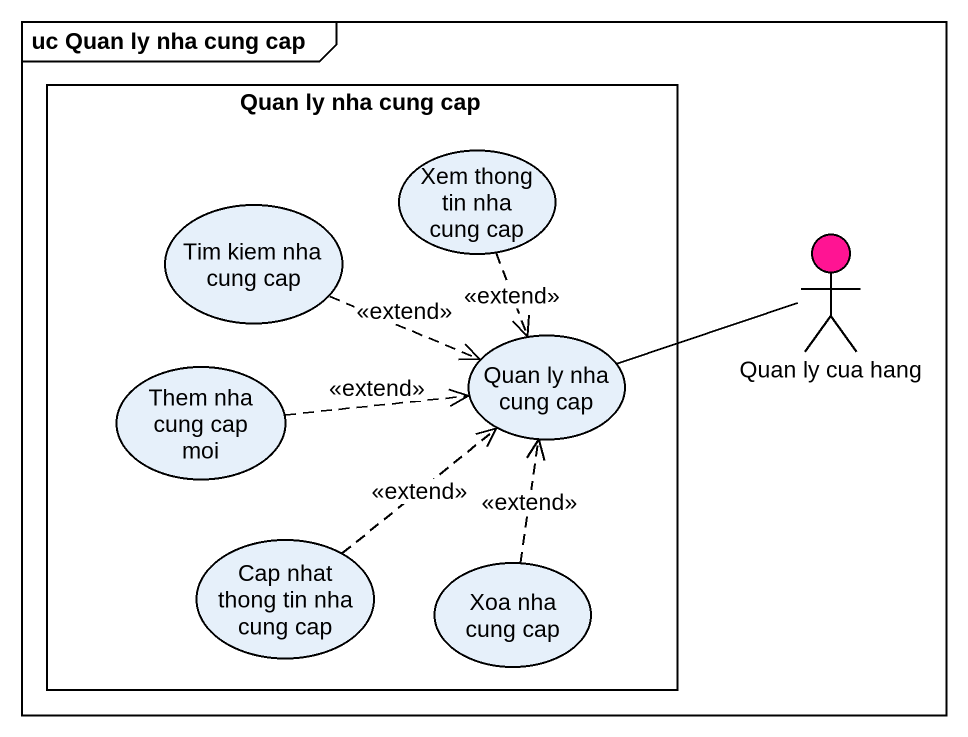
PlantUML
@startuml
mainframe uc Quan ly nha cung cap
rectangle "Quan ly nha cung cap" as Quan_ly_nha_cung_cap {
  usecase "Tim kiem nha cung cap" as Tim_kiem_nha_cung_cap
  usecase "Xem thong tin nha cung cap" as Xem_thong_tin_nha_cung_cap
  usecase "Quan ly nha cung cap" as Quan_ly_nha_cung_cap_2
  usecase "Them nha cung cap moi" as Them_nha_cung_cap_moi
  usecase "Cap nhat thong tin nha cung cap" as Cap_nhat_thong_tin_nha_cung
  usecase "Xoa nha cung cap" as Xoa_nha_cung_cap
}
actor "Quan ly cua hang" as Quan_ly_cua_hang #FF1493
Tim_kiem_nha_cung_cap .right.> Quan_ly_nha_cung_cap_2 : <<extend>>
Xem_thong_tin_nha_cung_cap ..> Quan_ly_nha_cung_cap_2 : <<extend>>
Quan_ly_cua_hang -left- Quan_ly_nha_cung_cap_2
Them_nha_cung_cap_moi .right.> Quan_ly_nha_cung_cap_2 : <<extend>>
Cap_nhat_thong_tin_nha_cung .up.> Quan_ly_nha_cung_cap_2 : <<extend>>
Xoa_nha_cung_cap .up.> Quan_ly_nha_cung_cap_2 : <<extend>>
@enduml
